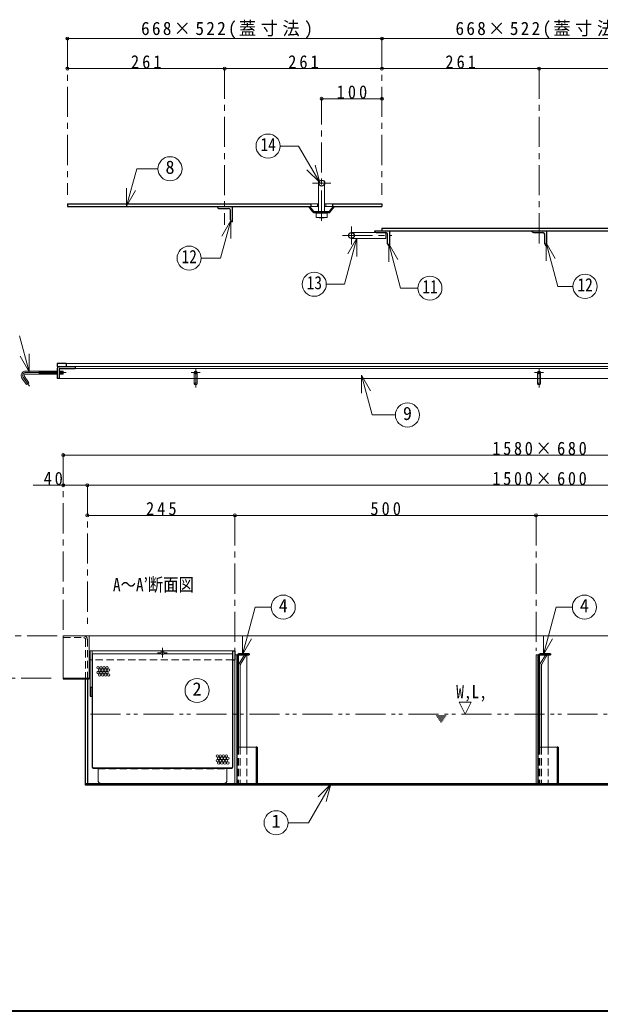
# Model space of a CAD drawing. Units: millimetres at full size, sheet at 1:10. Extents: x -2125 to 1925, y -1405 to 1405.
# Drawn here: x -1210 to -246, y -1405 to 241 of the extents above; entities that cross this region are included whole.
import ezdxf
from ezdxf.enums import TextEntityAlignment as Align

# ---------------------------------------------------------------- set-up
doc = ezdxf.new("R2010")
doc.units = ezdxf.units.MM
doc.header["$LTSCALE"] = 10
doc.header["$PDMODE"] = 32
doc.header["$PDSIZE"] = 5
for name, pattern in [('CHAIN1', [8, 5, -1, 1, -1]), ('DASHED1', [1.8, 1.2, -0.6]), ('DOUBLE_CHAIN1', [8.8, 5, -1, 0.6, -0.6, 0.6, -1])]:
    doc.linetypes.add(name, pattern=pattern)
doc.layers.add('0-A', color=4, linetype='Continuous', lineweight=9)
doc.styles.add('ＭＳ ゴシック', font='')
doc.styles.get('ＭＳ ゴシック').set_extended_font_data('MS Gothic')

msp = doc.modelspace()

# ---------------------------------------------------------------- linework, layer by layer
at = {"layer": '0-A', "linetype": 'CHAIN1'}
for p, q in [((-1130.8, 209.52), (-1130.8, -49.98)), ((-608.8, 209.52), (-608.8, -49.98)), ((-869.8, 159.52), (-869.8, -99.48)), ((-347.8, 159.52), (-347.8, -139.48)), ((-708.8, -92.98), (-708.8, 109.52)), ((-723.8, -30.48), (-693.8, -30.48)), ((-659.3, -102.48), (-659.3, -132.48)), ((-674.3, -117.48), (-592.3, -117.48)), ((-1200.19, -344.98), (-1132.69, -344.98)), ((-910.3, -344.98), (-925.3, -344.98)), ((-917.8, -337.48), (-917.8, -369.91)), ((-340.3, -344.98), (-355.3, -344.98)), ((-347.8, -337.48), (-347.8, -369.91)), ((-1204.29, -352.85), (-1193.98, -367.57)), ((-1137.8, -481.98), (-1137.8, -771.98)), ((-1097.8, -531.98), (-1097.8, -771.98)), ((-852.8, -581.98), (-852.8, -806.98)), ((-352.8, -581.98), (-352.8, -806.98)), ((-1147.8, -781.98), (-1287.8, -781.98)), ((-973.05, -801.98), (-973.05, -817.98)), ((-981.05, -809.98), (-965.05, -809.98)), ((-1287.8, -851.98), (-1147.8, -851.98))]:
    msp.add_line(p, q, dxfattribs=at)
at = {"layer": '0-A'}
for p, q in [((-608.8, 209.52), (-1130.8, 209.52)), ((-86.8, 209.52), (-608.8, 209.52)), ((-1130.8, 159.52), (-869.8, 159.52)), ((-869.8, 159.52), (-608.8, 159.52)), ((-608.8, 159.52), (-347.8, 159.52)), ((-347.8, 159.52), (-86.8, 159.52)), ((-608.8, 109.52), (-708.8, 109.52)), ((-713.8, -64.98), (-715.8, -64.98)), ((-701.8, -64.98), (-703.8, -64.98)), ((-713.8, -69.48), (-715.8, -69.48)), ((-701.8, -69.48), (-703.8, -69.48)), ((-1177.69, -347.48), (-1177.69, -342.48)), ((-1176.82, -342.48), (-1177.23, -347.48)), ((-1175.82, -342.48), (-1176.23, -347.48)), ((-1174.82, -342.48), (-1175.23, -347.48)), ((-1173.81, -342.48), (-1174.22, -347.48)), ((-1172.81, -342.48), (-1173.22, -347.48)), ((-1171.81, -342.48), (-1172.22, -347.48)), ((-1170.8, -342.48), (-1171.21, -347.48)), ((-1169.8, -342.48), (-1170.21, -347.48)), ((-1168.8, -342.48), (-1169.21, -347.48)), ((-1167.79, -342.48), (-1168.2, -347.48)), ((-1166.79, -342.48), (-1167.2, -347.48)), ((-1165.79, -342.48), (-1166.2, -347.48)), ((-1164.78, -342.48), (-1165.19, -347.48)), ((-1163.78, -342.48), (-1164.19, -347.48)), ((-1162.78, -342.48), (-1163.19, -347.48)), ((-1161.77, -342.48), (-1162.18, -347.48)), ((-1160.77, -342.48), (-1161.18, -347.48)), ((-1159.77, -342.48), (-1160.18, -347.48)), ((-1158.76, -342.48), (-1159.17, -347.48)), ((-1157.76, -342.48), (-1158.17, -347.48)), ((-1156.76, -342.48), (-1157.17, -347.48)), ((-1155.75, -342.48), (-1156.16, -347.48)), ((-1154.75, -342.48), (-1155.16, -347.48)), ((-1153.75, -342.48), (-1154.16, -347.48)), ((-1152.74, -342.48), (-1153.15, -347.48)), ((-1151.74, -342.48), (-1152.15, -347.48)), ((-1150.74, -342.48), (-1151.15, -347.48)), ((-1149.73, -342.48), (-1150.14, -347.48)), ((-1148.73, -342.48), (-1149.14, -347.48)), ((-1147.8, -343.31), (-1148.14, -347.48)), ((-1144.72, -342.48), (-1144.8, -343.44)), ((-1143.71, -342.48), (-1144.12, -347.48)), ((-1142.71, -342.48), (-1143.12, -347.48)), ((-1141.71, -342.48), (-1142.12, -347.48)), ((-1140.7, -342.48), (-1141.11, -347.48)), ((-1139.7, -342.48), (-1140.11, -347.48)), ((-1138.7, -342.48), (-1139.11, -347.48)), ((-1137.69, -342.48), (-1138.1, -347.48)), ((437.2, -329.98), (-1132.8, -329.98)), ((242.2, -354.98), (-1144.8, -354.98)), ((-920.3, -354.98), (-920.3, -363.48)), ((-915.3, -354.98), (-915.3, -363.48)), ((-350.3, -354.98), (-350.3, -363.48)), ((-345.3, -354.98), (-345.3, -363.48)), ((-1137.8, -481.98), (442.2, -481.98)), ((-1187.8, -531.98), (-1097.8, -531.98)), ((402.2, -531.98), (-1097.8, -531.98)), ((-1097.8, -581.98), (-852.8, -581.98)), ((-852.8, -581.98), (-352.8, -581.98)), ((-352.8, -581.98), (147.2, -581.98)), ((408.2, -781.98), (-1094.8, -781.98)), ((-1090.05, -806.98), (-856.05, -806.98)), ((-1089.05, -811.98), (-975.28, -811.98)), ((-970.81, -811.98), (-857.05, -811.98)), ((-849.8, -813.48), (-848.64, -813.48)), ((-832.8, -966.98), (-832.8, -813.48)), ((-349.8, -813.48), (-348.64, -813.48)), ((-332.8, -966.98), (-332.8, -813.48)), ((-480.31, -892.03), (-470.31, -912.03)), ((-460.31, -892.03), (-480.31, -892.03)), ((-470.31, -912.03), (-460.31, -892.03))]:
    msp.add_line(p, q, dxfattribs=at)
at = {"layer": '0-A', "color": 7, "lineweight": 18}
for p, q in [((-1032.57, -68.87), (-1015.9, -6.65)), ((-1015.9, -6.65), (-980.56, -6.65)), ((-711.94, -29.64), (-733.16, -8.43)), ((-711.94, -29.64), (-719.71, -0.66)), ((-713.8, -30.48), (-713.8, -77.98)), ((-703.8, -30.48), (-703.8, -77.98)), ((-1032.57, -68.87), (-1032.57, -38.87)), ((-1032.57, -68.87), (-1017.57, -42.89)), ((-726.8, -69.48), (-715.8, -69.48)), ((-717.8, -80.48), (-699.8, -80.48)), ((-717.8, -87.48), (-717.8, -80.48)), ((-713.8, -79.48), (-713.8, -80.08)), ((-712.8, -79.98), (-704.8, -79.98)), ((-704.8, -79.98), (-708.8, -80.48)), ((-708.8, -80.48), (-708.8, -87.48)), ((-699.8, -80.48), (-704.8, -79.98)), ((-703.8, -79.48), (-703.8, -80.08)), ((-690.8, -69.48), (-701.8, -69.48)), ((-699.8, -87.48), (-699.8, -80.48)), ((-859.78, -92.64), (-876.48, -154.97)), ((-859.78, -92.64), (-874.78, -118.62)), ((-859.78, -92.64), (-859.78, -122.64)), ((-717.8, -87.48), (-699.8, -87.48)), ((-717.8, -87.48), (-712.8, -87.98)), ((-712.8, -87.98), (-708.8, -87.48)), ((-708.8, -87.48), (-704.8, -87.98)), ((-659.3, -112.48), (-618.3, -112.48)), ((-650.36, -122.09), (-670.79, -198.33)), ((-650.36, -122.09), (-665.36, -148.07)), ((-650.36, -122.09), (-650.36, -152.09)), ((-597.47, -131.39), (-597.47, -161.39)), ((-597.47, -131.39), (-582.47, -157.37)), ((-336.17, -129.74), (-321.17, -155.72)), ((-336.17, -129.74), (-336.17, -159.74)), ((-336.17, -129.74), (-316.85, -201.84)), ((-908.85, -154.97), (-876.48, -154.97)), ((-701.06, -198.33), (-670.79, -198.33)), ((-316.85, -201.84), (-291.5, -201.84)), ((-1194.37, -343.7), (-1210.44, -283.72)), ((-1194.37, -343.7), (-1209.37, -317.72)), ((-1194.37, -343.7), (-1194.37, -313.7)), ((-1200.19, -342.48), (-1147.8, -342.48)), ((-1144.8, -342.48), (-1137.69, -342.48)), ((-1137.69, -347.48), (-1137.69, -342.48)), ((-1117.8, -334.98), (422.2, -334.98)), ((-1117.8, -337.98), (422.2, -337.98)), ((-1206.33, -354.28), (-1198.89, -364.91)), ((-1202.24, -351.42), (-1194.8, -362.04)), ((-1200.19, -347.48), (-1147.8, -347.48)), ((-1144.8, -347.48), (-1137.69, -347.48)), ((-642.65, -349.25), (-627.65, -375.23)), ((-642.65, -349.25), (-642.65, -379.25)), ((-642.65, -349.25), (-624.94, -415.34)), ((-1194.8, -362.04), (-1198.89, -364.91)), ((-624.94, -415.34), (-586.35, -415.34)), ((-840.44, -812.86), (-819.37, -734.26)), ((-819.37, -734.26), (-792.48, -734.26)), ((-340.44, -812.86), (-319.37, -734.26)), ((-319.37, -734.26), (-292.48, -734.26)), ((-1137.8, -781.98), (-1137.8, -851.98)), ((-1094.8, -781.98), (-1137.8, -781.98)), ((-1094.8, -851.98), (-1094.8, -781.98)), ((-840.44, -812.86), (-840.44, -782.86)), ((-840.44, -812.86), (-825.44, -786.88)), ((-340.44, -812.86), (-340.44, -782.86)), ((-340.44, -812.86), (-325.44, -786.88)), ((-1093.05, -806.98), (-1090.05, -806.98)), ((-1093.05, -806.98), (-1093.05, -866.98)), ((-1090.05, -866.98), (-1090.05, -806.98)), ((-1090.05, -811.98), (-1089.05, -811.98)), ((-1089.05, -999.98), (-1089.05, -811.98)), ((-857.05, -811.98), (-856.05, -811.98)), ((-857.05, -999.98), (-857.05, -811.98)), ((-856.05, -999.98), (-856.05, -821.98)), ((-852.8, -813.48), (-852.8, -1026.98)), ((-845.88, -828.02), (-836.8, -813.49)), ((-352.8, -813.48), (-352.8, -1026.98)), ((-345.88, -828.02), (-336.8, -813.49)), ((-846.8, -966.98), (-846.8, -831.2)), ((-843.8, -830.34), (-843.8, -966.98)), ((-346.8, -966.98), (-346.8, -831.2)), ((-343.8, -830.34), (-343.8, -966.98)), ((-1090.05, -999.98), (-1090.05, -881.98)), ((-849.05, -966.98), (-849.05, -1026.98)), ((-817.55, -966.98), (-847.55, -966.98)), ((-349.05, -966.98), (-349.05, -1026.98)), ((-317.55, -966.98), (-347.55, -966.98)), ((-858.05, -1000.98), (-1088.05, -1000.98)), ((-858.05, -1001.98), (-1088.05, -1001.98)), ((-1080.05, -1021.98), (-1080.05, -1001.98)), ((-866.05, -1021.98), (-866.05, -1001.98)), ((-693.31, -1027.91), (-730.43, -1092.19)), ((-693.31, -1027.91), (-714.52, -1049.12)), ((-693.31, -1027.91), (-701.08, -1056.89)), ((-730.43, -1092.19), (-764.37, -1092.19))]:
    msp.add_line(p, q, dxfattribs=at)
at = {"layer": '0-A', "color": 5, "lineweight": 25}
for p, q in [((-1130.8, -64.98), (-1130.8, -69.48)), ((-1130.8, -64.98), (-726.8, -64.98)), ((-726.8, -64.98), (-726.8, -69.48)), ((-690.8, -64.98), (-608.8, -64.98)), ((-608.8, -64.98), (-608.8, -69.48)), ((-1130.8, -69.48), (-726.8, -69.48)), ((-879.3, -72.48), (-863.3, -72.48)), ((-860.3, -91.48), (-860.3, -75.48)), ((-857.3, -69.48), (-857.3, -94.48)), ((-723.2, -78.36), (-730.3, -69.48)), ((-722.03, -77.42), (-728.38, -69.48)), ((-696.74, -77.98), (-720.85, -77.98)), ((-720.85, -79.48), (-696.74, -79.48)), ((-695.57, -77.42), (-689.22, -69.48)), ((-694.4, -78.36), (-687.3, -69.48)), ((-621.3, -109.48), (-86.8, -109.48)), ((-618.3, -112.48), (-602.3, -112.48)), ((-608.8, -104.98), (-86.8, -104.98)), ((-608.8, -104.98), (-608.8, -109.48)), ((-596.3, -109.48), (-596.3, -134.48)), ((-357.3, -112.48), (-341.3, -112.48)), ((-335.3, -109.48), (-335.3, -134.48)), ((-599.3, -131.48), (-599.3, -115.48)), ((-338.3, -131.48), (-338.3, -115.48)), ((-1147.8, -329.98), (-1147.8, -334.98)), ((-1132.8, -329.98), (-1147.8, -329.98)), ((-1147.8, -334.98), (-1117.8, -334.98)), ((-1147.8, -337.98), (-1147.8, -354.98)), ((-1144.8, -338.98), (-1144.8, -354.98)), ((-1143.8, -337.98), (-1117.8, -337.98)), ((-1132.8, -329.98), (-1132.8, -334.98)), ((-1117.8, -334.98), (-1117.8, -337.98)), ((-1144.8, -354.98), (-1147.8, -354.98)), ((-856.05, -821.98), (-856.05, -806.98)), ((-856.05, -806.98), (-853.05, -806.98)), ((-856.05, -821.98), (-853.05, -821.98)), ((-853.05, -806.98), (-853.05, -821.98)), ((-849.05, -814.98), (-849.05, -966.98)), ((-829.05, -811.98), (-846.05, -811.98)), ((-846.05, -813.48), (-829.05, -813.48)), ((-829.05, -811.98), (-829.05, -813.48)), ((-349.05, -814.98), (-349.05, -966.98)), ((-329.05, -811.98), (-346.05, -811.98)), ((-346.05, -813.48), (-329.05, -813.48)), ((-329.05, -811.98), (-329.05, -813.48)), ((-1137.8, -851.98), (-1094.8, -851.98)), ((-1137.8, -851.98), (-1137.8, -853.48)), ((-1097.8, -853.48), (-1097.8, -1026.98)), ((-1093.05, -866.98), (-1090.05, -866.98)), ((-1093.05, -866.98), (-1093.05, -881.98)), ((-1090.05, -881.98), (-1090.05, -866.98)), ((-1093.05, -881.98), (-1090.05, -881.98)), ((-816.05, -966.98), (-816.05, -1026.98)), ((-316.05, -966.98), (-316.05, -1026.98)), ((-1100.8, -1026.98), (405.2, -1026.98))]:
    msp.add_line(p, q, dxfattribs=at)
at = {"layer": '0-A', "linetype": 'DASHED1'}
for p, q in [((-714.8, -77.98), (-714.8, -79.48)), ((-713.8, -77.98), (-713.8, -79.48)), ((-703.8, -77.98), (-703.8, -79.48)), ((-702.8, -77.98), (-702.8, -79.48)), ((-920.3, -354.98), (-920.3, -344.98)), ((-915.3, -354.98), (-915.3, -344.98)), ((-350.3, -354.98), (-350.3, -344.98)), ((-345.3, -354.98), (-345.3, -344.98)), ((-856.05, -821.98), (-1093.05, -821.98)), ((-846.8, -966.98), (-846.8, -1026.98)), ((-843.8, -966.98), (-843.8, -1026.98)), ((-832.8, -966.98), (-832.8, -1026.98)), ((-346.8, -966.98), (-346.8, -1026.98)), ((-343.8, -966.98), (-343.8, -1026.98)), ((-332.8, -966.98), (-332.8, -1026.98)), ((-1080.05, -1002.98), (-866.05, -1002.98))]:
    msp.add_line(p, q, dxfattribs=at)
at = {"layer": '0-A', "color": 7, "linetype": 'DASHED1', "lineweight": 18}
for p, q in [((-1137.8, -784.98), (-1103.8, -784.98)), ((-1100.8, -787.98), (-1100.8, -853.48)), ((-1097.8, -853.48), (-1097.8, -787.98)), ((-847.55, -966.98), (-847.55, -1026.98)), ((-347.55, -966.98), (-347.55, -1026.98))]:
    msp.add_line(p, q, dxfattribs=at)
at = {"layer": '0-A', "linetype": 'DOUBLE_CHAIN1'}
for p, q in [((-1092.8, -911.98), (199.2, -911.98)), ((-501.88, -914.53), (-518.75, -914.53)), ((-517.06, -917.03), (-503.57, -917.03)), ((-505.26, -919.53), (-515.37, -919.53)), ((-513.69, -922.03), (-506.94, -922.03)), ((-508.63, -924.53), (-512, -924.53))]:
    msp.add_line(p, q, dxfattribs=at)
at = {"layer": '0-A', "color": 1, "lineweight": 40}
msp.add_line((1925.2, -1404.98), (-2124.8, -1404.98), dxfattribs=at)
at = {"layer": '0-A', "color": 7, "lineweight": 18}
for points in [[(-711.94, -29.64), (-746.98, 31.05), (-777.74, 31.05)], [(-726.8, -64.98), (-715.8, -64.98), (-715.8, -69.48)], [(-690.8, -64.98), (-701.8, -64.98), (-701.8, -69.48)], [(-708.8, -80.48), (-712.8, -79.98), (-717.8, -80.48)], [(-712.8, -87.98), (-704.8, -87.98), (-699.8, -87.48)], [(-659.3, -122.48), (-602.3, -122.48), (-602.3, -112.48)], [(-597.47, -131.39), (-577.8, -204.81), (-549.03, -204.81)], [(-852.8, -813.48), (-849.8, -813.48), (-849.8, -1026.98)], [(-843.34, -828.75), (-834.65, -814.84), (-836.8, -813.49)], [(-352.8, -813.48), (-349.8, -813.48), (-349.8, -1026.98)], [(-343.34, -828.75), (-334.65, -814.84), (-336.8, -813.49)]]:
    msp.add_lwpolyline(points, dxfattribs=at)
at = {"layer": '0-A', "color": 5, "lineweight": 25}
for points in [[(-690.8, -64.98), (-690.8, -69.48), (-608.8, -69.48)], [(-847.55, -814.98), (-847.55, -966.98), (-849.05, -966.98)], [(-347.55, -814.98), (-347.55, -966.98), (-349.05, -966.98)], [(-1137.8, -853.48), (-1094.8, -853.48), (-1094.8, -851.98)], [(405.2, -1029.98), (-1100.8, -1029.98), (-1100.8, -853.48)], [(-816.05, -966.98), (-817.55, -966.98), (-817.55, -1026.98)], [(-316.05, -966.98), (-317.55, -966.98), (-317.55, -1026.98)]]:
    msp.add_lwpolyline(points, dxfattribs=at)
at = {"layer": '0-A', "color": 7, "lineweight": 18}
for centre, radius in [((-797.74, 31.05), 20), ((-960.56, -6.65), 20), ((-928.85, -154.97), 20), ((-721.06, -198.33), 20), ((-529.03, -204.81), 20), ((-271.5, -201.84), 20), ((-566.35, -415.34), 20), ((-772.48, -734.26), 20), ((-272.48, -734.26), 20), ((-973.05, -809.98), 3), ((-915.65, -872.66), 20), ((-784.37, -1092.19), 20)]:
    msp.add_circle(centre, radius, dxfattribs=at)
at = {"layer": '0-A', "color": 5, "lineweight": 25}
for centre in [(-708.8, -30.48), (-659.3, -117.48)]:
    msp.add_circle(centre, 5, dxfattribs=at)
at = {"layer": '0-A'}
for centre, radius in [((-917.8, -344.98), 2.5), ((-347.8, -344.98), 2.5), ((-1080.01, -834.85), 2), ((-1077.51, -838.85), 2), ((-1075.01, -834.85), 2), ((-1072.51, -838.85), 2), ((-1070.01, -834.85), 2), ((-1067.51, -838.85), 2), ((-1065.01, -834.85), 2), ((-1062.51, -838.85), 2), ((-1080.01, -842.85), 2), ((-1077.51, -846.85), 2), ((-1075.01, -842.85), 2), ((-1072.51, -846.85), 2), ((-1070.01, -842.85), 2), ((-1067.51, -846.85), 2), ((-1065.01, -842.85), 2), ((-1062.51, -846.85), 2), ((-882.02, -981.24), 2), ((-882.02, -989.24), 2), ((-879.52, -985.24), 2), ((-877.02, -981.24), 2), ((-877.02, -989.24), 2), ((-874.52, -985.24), 2), ((-872.02, -981.24), 2), ((-872.02, -989.24), 2), ((-869.52, -985.24), 2), ((-867.02, -981.24), 2), ((-867.02, -989.24), 2), ((-864.52, -985.24), 2), ((-879.52, -993.24), 2), ((-874.52, -993.24), 2), ((-869.52, -993.24), 2), ((-864.52, -993.24), 2)]:
    msp.add_circle(centre, radius, dxfattribs=at)
at = {"layer": '0-A', "color": 5, "lineweight": 25}
for centre, radius, start, end in [((-879.3, -69.48), 3, 180, 270), ((-863.3, -75.48), 3, 0, 90), ((-720.85, -76.48), 3, 218.65981, 270), ((-720.85, -76.48), 1.5, 218.65981, 270), ((-696.74, -76.48), 1.5, 270, 321.34019), ((-696.74, -76.48), 3, 270, 321.34019), ((-857.3, -91.48), 3, 180, 270), ((-618.3, -109.48), 3, 180, 270), ((-602.3, -115.48), 3, 0, 90), ((-357.3, -109.48), 3, 180, 270), ((-341.3, -115.48), 3, 0, 90), ((-596.3, -131.48), 3, 180, 270), ((-335.3, -131.48), 3, 180, 270), ((-1144.8, -337.98), 3, 90, 180), ((-1143.8, -338.98), 1, 90, 180), ((-846.05, -814.98), 3, 90, 180), ((-846.05, -814.98), 1.5, 90, 180), ((-346.05, -814.98), 3, 90, 180), ((-346.05, -814.98), 1.5, 90, 180)]:
    msp.add_arc(centre, radius, start, end, dxfattribs=at)
at = {"layer": '0-A', "color": 7, "lineweight": 18}
for centre, radius, start, end in [((-1200.19, -349.98), 7.5, 90, 215), ((-1200.19, -349.98), 2.5, 90, 215), ((-840.8, -831.2), 6, 148, 180), ((-840.8, -830.34), 3, 148, 180), ((-340.8, -831.2), 6, 148, 180), ((-340.8, -830.34), 3, 148, 180), ((-1088.05, -999.98), 2, 180, 270), ((-1088.05, -999.98), 1, 180, 270), ((-858.05, -999.98), 1, 270, 0), ((-858.05, -999.98), 2, 270, 0), ((-1075.05, -1021.98), 5, 180, 270), ((-871.05, -1021.98), 5, 270, 0)]:
    msp.add_arc(centre, radius, start, end, dxfattribs=at)
at = {"layer": '0-A', "linetype": 'CHAIN1'}
msp.add_arc((-1200.19, -349.98), 5, 90, 215, dxfattribs=at)
at = {"layer": '0-A', "color": 7, "linetype": 'DASHED1', "lineweight": 18}
for radius in [6, 3]:
    msp.add_arc((-1103.8, -787.98), radius, 0, 90, dxfattribs=at)
at = {"layer": '0-A'}
for centre in [(-917.8, -363.47), (-347.8, -363.47)]:
    msp.add_ellipse(centre, major_axis=(2.5, 0), ratio=0.57, dxfattribs=at)
for p in [(-1130.8, 209.52), (-608.8, 209.52), (-1130.8, 159.52), (-869.8, 159.52), (-608.8, 159.52), (-347.8, 159.52), (-708.8, 109.52), (-608.8, 109.52), (-1137.8, -481.98), (-1137.8, -531.98), (-1097.8, -531.98), (-1097.8, -581.98), (-852.8, -581.98), (-352.8, -581.98)]:
    msp.add_point(p, dxfattribs=at)

# ---------------------------------------------------------------- texts
at = {"layer": '0-A', "color": 7, "style": 'ＭＳ ゴシック', "width": 0.85}
for s, p in [('14', (-810.24, 16.05)), ('12', (-941.35, -169.97)), ('13', (-733.56, -213.33)), ('11', (-541.53, -219.81)), ('12', (-284, -216.84)), ('A～A’断面図', (-1055.3, -714.48)), ('W,L,', (-485.31, -892.03))]:
    msp.add_text(s, height=21.99, dxfattribs=at).set_placement(p, align=Align.BOTTOM_LEFT)
at = {"layer": '0-A', "color": 7, "style": 'ＭＳ ゴシック'}
for s, p in [('8', (-968.06, -21.65)), ('9', (-573.85, -430.34)), ('4', (-779.98, -749.26)), ('4', (-279.98, -749.26)), ('2', (-923.15, -887.66)), ('1', (-791.87, -1107.19))]:
    msp.add_text(s, height=21.99, dxfattribs=at).set_placement(p, align=Align.BOTTOM_LEFT)
at = {"layer": '0-A', "color": 7, "char_height": 21.99, "attachment_point": 7, "style": 'ＭＳ ゴシック'}
for s, insert in [('\\T1.27;\\W0.95;668×522(蓋寸法)', (-1008.55, 209.52)), ('\\T1.27;\\W0.95;668×522(蓋寸法)', (-486.55, 209.52)), ('\\T1.38;\\W0.9;261', (-1025.3, 159.52)), ('\\T1.38;\\W0.9;261', (-764.3, 159.52)), ('\\T1.38;\\W0.9;261', (-503.3, 159.52)), ('\\T1.38;\\W0.9;100', (-683.8, 109.52)), ('\\T1.33;\\W0.9;1580×680', (-425.3, -481.98)), ('\\T1.36;\\W0.9;40', (-1170.3, -531.98)), ('\\T1.33;\\W0.9;1500×600', (-425.3, -531.98)), ('\\T1.38;\\W0.9;245', (-1000.3, -581.98)), ('\\T1.38;\\W0.9;500', (-627.8, -581.98))]:
    msp.add_mtext(s, dxfattribs=dict(at, insert=insert))

doc.saveas('drawing.dxf')
